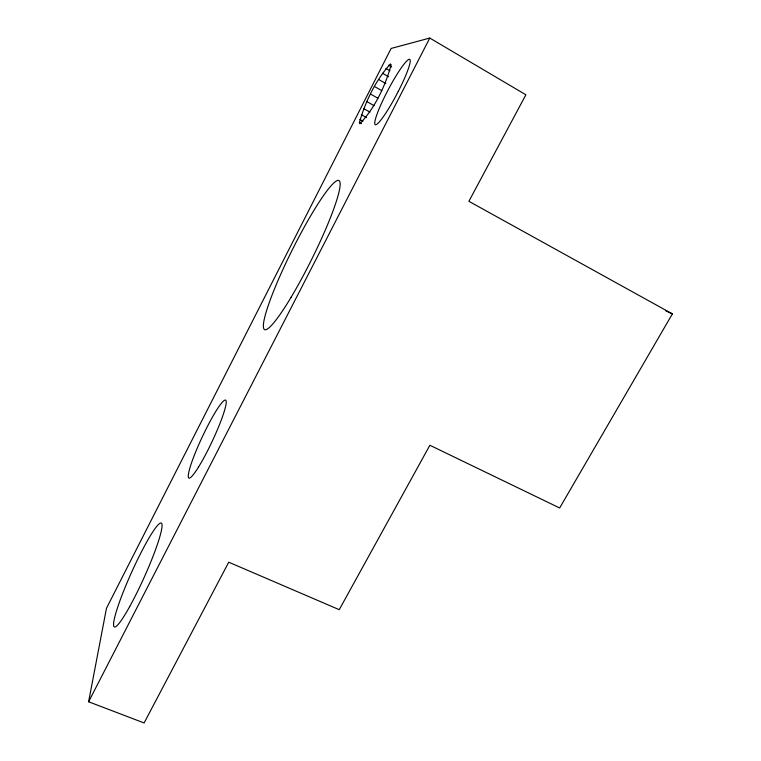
<?xml version="1.0" encoding="UTF-8"?>
<svg xmlns="http://www.w3.org/2000/svg" width="761" height="761" viewBox="0 0 761 761"><rect width="100%" height="100%" fill="white"/><g stroke="black" fill="none" stroke-linecap="round" stroke-linejoin="round"><path stroke-width="1.14" d="M359.382 122.521C365.461 101.47 375.639 80.19 390.393 63.953L391.183 64.742C385.342 85.907 375.04 107.748 359.953 123.691L359.382 122.521L361.437 123.672M88.618 701.775L106.473 608.258L391.125 48.447L429.784 38.05L525.88 94.792L468.89 201.313L672.382 313.884L559.658 507.987L429.879 445.261L339.244 609.685L228.738 562.198L144.114 722.95L88.618 701.775L429.784 38.05M665.961 310.935L672.382 313.884M361.38 114.721L366.545 117.613M359.877 119.458L362.94 121.17M363.777 108.642L369.96 112.114M366.926 101.622L374.117 105.684M370.597 94.098L377.789 98.179M374.593 86.554L381.794 90.654M378.636 79.458L385.856 83.577M382.479 73.265L388.586 76.775M388.576 65.218L391.668 66.997M385.875 68.404L389.965 70.763M291.14 297.18A83.31 10.797 -63.5 0 0 338.987 180.557A83.31 10.797 -63.5 0 0 275.082 287.487A83.31 10.797 -63.5 0 0 291.14 297.18M198.478 467.14A43.073 5.432 -64.8 0 0 226.217 401.532A43.073 5.432 -64.8 0 0 197.089 448.514A43.073 5.432 -64.8 0 0 198.478 467.14M129.693 606.574A56.999 6.773 -65.7 0 0 161.693 523.444A56.999 6.773 -65.7 0 0 122.055 595.073A56.999 6.773 -65.7 0 0 129.693 606.574M398.241 91.463A36.928 4.832 -62.2 0 0 409.085 59.329A36.928 4.87 -62.2 0 0 386.712 92.604A36.928 4.87 -62.2 0 0 375.554 124.794A36.928 4.832 -62.2 0 0 398.241 91.463"/></g></svg>
